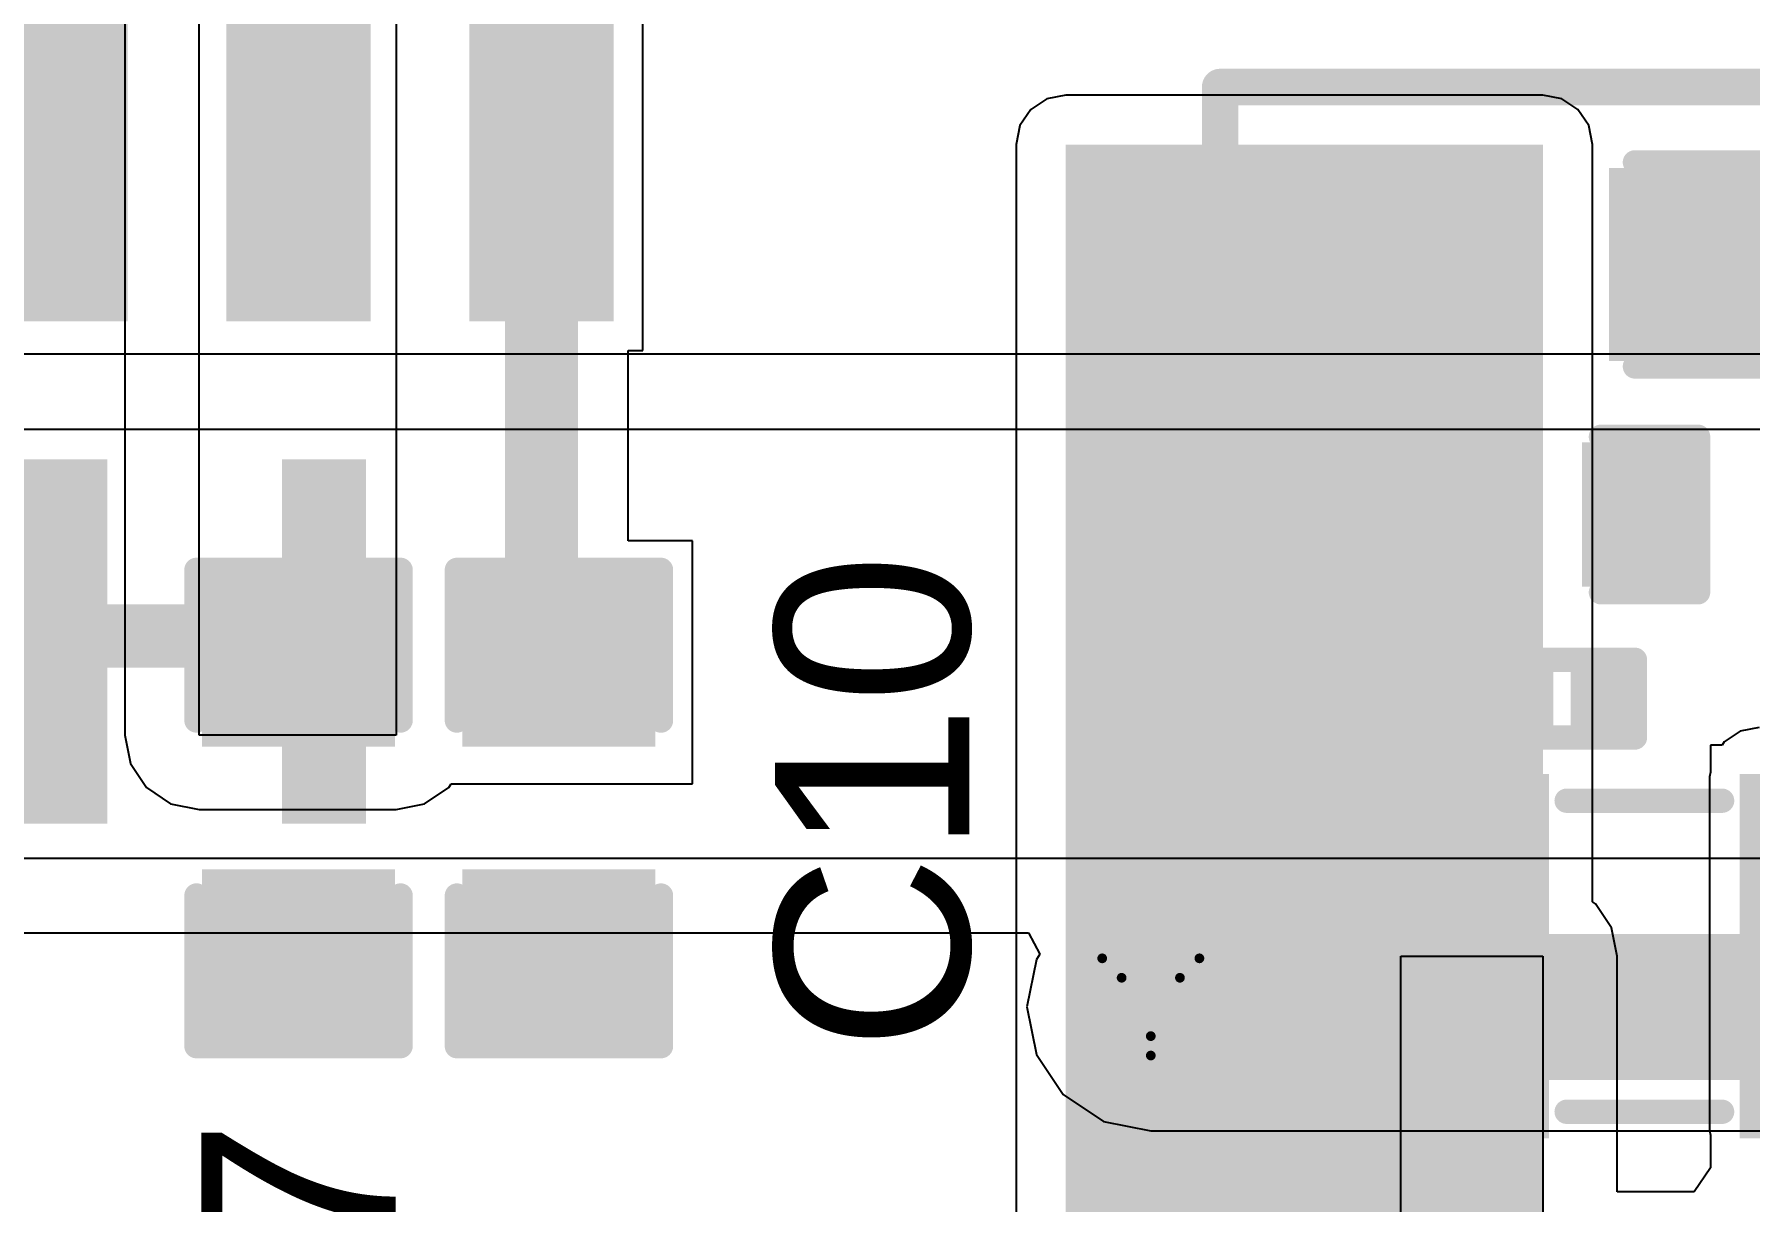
# Model space of a CAD drawing. Header units: inches. Extents: x -1 to 208, y -10 to 150.
# Drawn here: x 33.05 to 42.01, y 7.97 to 14.07 of the extents above; entities that cross this region are included whole.
import ezdxf

# ---------------------------------------------------------------- set-up
doc = ezdxf.new("R2010")
doc.units = ezdxf.units.IN
for name, color, linetype in [('Bottom Layer', 5, 'Continuous'), ('Drill Drawing', 1, 'Continuous'), ('Top Layer', 1, 'Continuous'), ('Top Overlay', 2, 'Continuous'), ('Top Paste', 8, 'Continuous'), ('Top Solder', 216, 'Continuous'), ('Via Holes', 16, 'Continuous')]:
    doc.layers.add(name, color=color, linetype=linetype)
doc.styles.add('Arial', font='', dxfattribs={"height": 0.2})
doc.styles.add('Arial Black_Bold', font='', dxfattribs={"height": 0.2})
doc.styles.get('Arial').set_extended_font_data('Arial')
doc.styles.get('Arial Black_Bold').set_extended_font_data('Arial Black', bold=True)

# ---------------------------------------------------------------- blocks, each defined once
blk = doc.blocks.new('SOT_223_6__13')
at = {"layer": 'Top Layer'}
for points in [[(-1.75, 4.2), (1.75, 4.2), (1.75, 2), (-1.75, 2)], [(-2.815, -2.025), (-2.265, -2.025), (-2.265, -4.175), (-2.815, -4.175)], [(-1.545, -2.025), (-0.995, -2.025), (-0.995, -4.175), (-1.545, -4.175)], [(-0.275, -2.025), (0.275, -2.025), (0.275, -4.175), (-0.275, -4.175)], [(0.995, -2.025), (1.545, -2.025), (1.545, -4.175), (0.995, -4.175)], [(2.265, -2.025), (2.815, -2.025), (2.815, -4.175), (2.265, -4.175)]]:
    blk.add_hatch(color=1, dxfattribs=at).paths.add_polyline_path(points)
at = {"layer": 'Top Paste'}
for points in [[(-1.75, 4.2), (1.75, 4.2), (1.75, 2), (-1.75, 2)], [(-2.815, -2.025), (-2.265, -2.025), (-2.265, -4.175), (-2.815, -4.175)], [(-1.545, -2.025), (-0.995, -2.025), (-0.995, -4.175), (-1.545, -4.175)], [(-0.275, -2.025), (0.275, -2.025), (0.275, -4.175), (-0.275, -4.175)], [(0.995, -2.025), (1.545, -2.025), (1.545, -4.175), (0.995, -4.175)], [(2.265, -2.025), (2.815, -2.025), (2.815, -4.175), (2.265, -4.175)]]:
    blk.add_hatch(color=8, dxfattribs=at).paths.add_polyline_path(points)
at = {"layer": 'Top Solder'}
for points in [[(-1.8516, 4.3016), (1.8516, 4.3016), (1.8516, 1.8984), (-1.8516, 1.8984)], [(-2.9166, -1.9234), (-2.1634, -1.9234), (-2.1634, -4.2766), (-2.9166, -4.2766)], [(-1.6466, -1.9234), (-0.8934, -1.9234), (-0.8934, -4.2766), (-1.6466, -4.2766)], [(-0.3766, -1.9234), (0.3766, -1.9234), (0.3766, -4.2766), (-0.3766, -4.2766)], [(0.8934, -1.9234), (1.6466, -1.9234), (1.6466, -4.2766), (0.8934, -4.2766)], [(2.1634, -1.9234), (2.9166, -1.9234), (2.9166, -4.2766), (2.1634, -4.2766)]]:
    blk.add_hatch(color=216, dxfattribs=at).paths.add_polyline_path(points)
at = {"layer": 'Top Overlay'}
for points in [[(-3.3274, -1.873, 0.127, 0.127, 0), (-3.3274, 1.8397, 0.127, 0.127, 0)], [(-3.3274, 1.8397, 0.127, 0.127, 0), (-1.9287, 1.8397, 0.127, 0.127, 0)], [(1.9287, 1.8397, 0.127, 0.127, 0), (3.3274, 1.8397, 0.127, 0.127, 0)], [(3.3274, -1.873, 0.127, 0.127, 0), (3.3274, 1.8397, 0.127, 0.127, 0)], [(-3.3274, -1.873, 0.127, 0.127, 0), (-2.9911, -1.873, 0.127, 0.127, 0)], [(2.9911, -1.873, 0.127, 0.127, 0), (3.3274, -1.873, 0.127, 0.127, 0)], [(-2.6356, -4.5128, 0.2, 0.2, 0), (-2.5086, -4.3858, 0.2, 0.2, 0)], [(-2.5086, -4.3858, 0.2, 0.2, 0), (-2.3816, -4.5128, 0.2, 0.2, 0)], [(-2.6356, -4.5128, 0.2, 0.2, 0), (-2.3816, -4.5128, 0.2, 0.2, 0)]]:
    blk.add_lwpolyline(points, format="xyseb", dxfattribs=at)
for points in [[(-3.3592, 1.8397, 0.0635, 0.0635, 1), (-3.2957, 1.8397, 0.0635, 0.0635, 1)], [(-3.3592, 1.8397, 0.0635, 0.0635, 1), (-3.2957, 1.8397, 0.0635, 0.0635, 1)], [(-1.9605, 1.8397, 0.0635, 0.0635, 1), (-1.897, 1.8397, 0.0635, 0.0635, 1)], [(1.897, 1.8397, 0.0635, 0.0635, 1), (1.9605, 1.8397, 0.0635, 0.0635, 1)], [(3.2957, 1.8397, 0.0635, 0.0635, 1), (3.3592, 1.8397, 0.0635, 0.0635, 1)], [(3.2957, 1.8397, 0.0635, 0.0635, 1), (3.3592, 1.8397, 0.0635, 0.0635, 1)], [(-3.3592, -1.873, 0.0635, 0.0635, 1), (-3.2957, -1.873, 0.0635, 0.0635, 1)], [(-3.3592, -1.873, 0.0635, 0.0635, 1), (-3.2957, -1.873, 0.0635, 0.0635, 1)], [(-3.0229, -1.873, 0.0635, 0.0635, 1), (-2.9594, -1.873, 0.0635, 0.0635, 1)], [(2.9594, -1.873, 0.0635, 0.0635, 1), (3.0229, -1.873, 0.0635, 0.0635, 1)], [(3.2957, -1.873, 0.0635, 0.0635, 1), (3.3592, -1.873, 0.0635, 0.0635, 1)], [(3.2957, -1.873, 0.0635, 0.0635, 1), (3.3592, -1.873, 0.0635, 0.0635, 1)], [(-2.5586, -4.3858, 0.1, 0.1, 1), (-2.4586, -4.3858, 0.1, 0.1, 1)], [(-2.5586, -4.3858, 0.1, 0.1, 1), (-2.4586, -4.3858, 0.1, 0.1, 1)], [(-2.6856, -4.5128, 0.1, 0.1, 1), (-2.5856, -4.5128, 0.1, 0.1, 1)], [(-2.6856, -4.5128, 0.1, 0.1, 1), (-2.5856, -4.5128, 0.1, 0.1, 1)], [(-2.4316, -4.5128, 0.1, 0.1, 1), (-2.3316, -4.5128, 0.1, 0.1, 1)], [(-2.4316, -4.5128, 0.1, 0.1, 1), (-2.3316, -4.5128, 0.1, 0.1, 1)]]:
    blk.add_lwpolyline(points, format="xyseb", close=True, dxfattribs=at)
blk = doc.blocks.new('F____0805_99')
at = {"layer": 'Top Layer'}
for points in [[(-0.6, -0.85), (-1.6, -0.85), (-1.6, 0.85), (-0.6, 0.85)], [(1.6, -0.85), (0.6, -0.85), (0.6, 0.85), (1.6, 0.85)]]:
    blk.add_hatch(color=1, dxfattribs=at).paths.add_polyline_path(points)
at = {"layer": 'Top Paste'}
for points in [[(-0.6, -0.85), (-1.6, -0.85), (-1.6, 0.85), (-0.6, 0.85)], [(1.6, -0.85), (0.6, -0.85), (0.6, 0.85), (1.6, 0.85)]]:
    blk.add_hatch(color=8, dxfattribs=at).paths.add_polyline_path(points)
at = {"layer": 'Top Solder'}
for points in [[(-0.4984, -0.9516), (-1.7016, -0.9516), (-1.7016, 0.9516), (-0.4984, 0.9516)], [(1.7016, -0.9516), (0.4984, -0.9516), (0.4984, 0.9516), (1.7016, 0.9516)]]:
    blk.add_hatch(color=216, dxfattribs=at).paths.add_polyline_path(points)
at = {"layer": 'Top Overlay'}
for points in [[(-0.4064, 0.8128, 0.127, 0.127, 0), (0.4064, 0.8128, 0.127, 0.127, 0)], [(-0.4064, -0.8128, 0.127, 0.127, 0), (0.4064, -0.8128, 0.127, 0.127, 0)]]:
    blk.add_lwpolyline(points, format="xyseb", dxfattribs=at)
for points in [[(-0.4381, 0.8128, 0.0635, 0.0635, 1), (-0.3746, 0.8128, 0.0635, 0.0635, 1)], [(0.3746, 0.8128, 0.0635, 0.0635, 1), (0.4381, 0.8128, 0.0635, 0.0635, 1)], [(-0.4381, -0.8128, 0.0635, 0.0635, 1), (-0.3746, -0.8128, 0.0635, 0.0635, 1)], [(0.3746, -0.8128, 0.0635, 0.0635, 1), (0.4381, -0.8128, 0.0635, 0.0635, 1)]]:
    blk.add_lwpolyline(points, format="xyseb", close=True, dxfattribs=at)
blk = doc.blocks.new('DSN0603_2_102')
at = {"layer": 'Top Layer'}
for points in [[(-0.3, 0.12), (-0.1, 0.12), (-0.1, -0.12), (-0.3, -0.12)], [(0.1, 0.12), (0.3, 0.12), (0.3, -0.12), (0.1, -0.12)]]:
    blk.add_hatch(color=1, dxfattribs=at).paths.add_polyline_path(points)
at = {"layer": 'Top Paste'}
for points in [[(-0.3, 0.12), (-0.1, 0.12), (-0.1, -0.12), (-0.3, -0.12)], [(0.1, 0.12), (0.3, 0.12), (0.3, -0.12), (0.1, -0.12)]]:
    blk.add_hatch(color=8, dxfattribs=at).paths.add_polyline_path(points)
at = {"layer": 'Top Solder'}
for points in [[(-0.355, 0.175), (-0.045, 0.175), (-0.045, -0.175), (-0.355, -0.175)], [(0.045, 0.175), (0.355, 0.175), (0.355, -0.175), (0.045, -0.175)]]:
    blk.add_hatch(color=216, dxfattribs=at).paths.add_polyline_path(points)
at = {"layer": 'Top Overlay'}
for points in [[(-0.381, 0.2032, 0.127, 0.127, 0), (0.381, 0.2032, 0.127, 0.127, 0)], [(-0.381, -0.2032, 0.127, 0.127, 0), (-0.381, 0.2032, 0.127, 0.127, 0)], [(0.381, -0.2032, 0.127, 0.127, 0), (0.381, 0.2032, 0.127, 0.127, 0)], [(-0.381, -0.2032, 0.127, 0.127, 0), (0.381, -0.2032, 0.127, 0.127, 0)]]:
    blk.add_lwpolyline(points, format="xyseb", dxfattribs=at)
for points in [[(-0.4128, 0.2032, 0.0635, 0.0635, 1), (-0.3493, 0.2032, 0.0635, 0.0635, 1)], [(-0.4128, 0.2032, 0.0635, 0.0635, 1), (-0.3493, 0.2032, 0.0635, 0.0635, 1)], [(0.3493, 0.2032, 0.0635, 0.0635, 1), (0.4128, 0.2032, 0.0635, 0.0635, 1)], [(0.3493, 0.2032, 0.0635, 0.0635, 1), (0.4128, 0.2032, 0.0635, 0.0635, 1)], [(-0.4128, -0.2032, 0.0635, 0.0635, 1), (-0.3493, -0.2032, 0.0635, 0.0635, 1)], [(-0.4128, -0.2032, 0.0635, 0.0635, 1), (-0.3493, -0.2032, 0.0635, 0.0635, 1)], [(0.3493, -0.2032, 0.0635, 0.0635, 1), (0.4128, -0.2032, 0.0635, 0.0635, 1)], [(0.3493, -0.2032, 0.0635, 0.0635, 1), (0.4128, -0.2032, 0.0635, 0.0635, 1)]]:
    blk.add_lwpolyline(points, format="xyseb", close=True, dxfattribs=at)
blk = doc.blocks.new('C___0402_167')
at = {"layer": 'Top Layer'}
for points in [[(-0.6985, -0.3175), (-0.6985, 0.3175), (-0.2413, 0.3175), (-0.2413, -0.3175)], [(0.2413, -0.3175), (0.2413, 0.3175), (0.6985, 0.3175), (0.6985, -0.3175)]]:
    blk.add_hatch(color=1, dxfattribs=at).paths.add_polyline_path(points)
at = {"layer": 'Top Paste'}
for points in [[(-0.6985, -0.3175), (-0.6985, 0.3175), (-0.2413, 0.3175), (-0.2413, -0.3175)], [(0.2413, -0.3175), (0.2413, 0.3175), (0.6985, 0.3175), (0.6985, -0.3175)]]:
    blk.add_hatch(color=8, dxfattribs=at).paths.add_polyline_path(points)
at = {"layer": 'Top Solder'}
for points in [[(-0.7585, -0.3775), (-0.7585, 0.3775), (-0.1813, 0.3775), (-0.1813, -0.3775)], [(0.1813, -0.3775), (0.1813, 0.3775), (0.7585, 0.3775), (0.7585, -0.3775)]]:
    blk.add_hatch(color=216, dxfattribs=at).paths.add_polyline_path(points)
at = {"layer": 'Top Overlay'}
for points in [[(-0.7874, -0.4064, 0.127, 0.127, 0), (-0.7874, 0.4064, 0.127, 0.127, 0)], [(-0.7874, 0.4064, 0.127, 0.127, 0), (-0.2794, 0.4064, 0.127, 0.127, 0)], [(0.2794, 0.4064, 0.127, 0.127, 0), (0.7874, 0.4064, 0.127, 0.127, 0)], [(0.7874, -0.4064, 0.127, 0.127, 0), (0.7874, 0.4064, 0.127, 0.127, 0)], [(-0.7874, -0.4064, 0.127, 0.127, 0), (-0.2794, -0.4064, 0.127, 0.127, 0)], [(0.2794, -0.4064, 0.127, 0.127, 0), (0.7874, -0.4064, 0.127, 0.127, 0)]]:
    blk.add_lwpolyline(points, format="xyseb", dxfattribs=at)
for points in [[(-0.8191, 0.4064, 0.0635, 0.0635, 1), (-0.7556, 0.4064, 0.0635, 0.0635, 1)], [(-0.8191, 0.4064, 0.0635, 0.0635, 1), (-0.7556, 0.4064, 0.0635, 0.0635, 1)], [(-0.3111, 0.4064, 0.0635, 0.0635, 1), (-0.2477, 0.4064, 0.0635, 0.0635, 1)], [(0.2477, 0.4064, 0.0635, 0.0635, 1), (0.3111, 0.4064, 0.0635, 0.0635, 1)], [(0.7556, 0.4064, 0.0635, 0.0635, 1), (0.8191, 0.4064, 0.0635, 0.0635, 1)], [(0.7556, 0.4064, 0.0635, 0.0635, 1), (0.8191, 0.4064, 0.0635, 0.0635, 1)], [(-0.8191, -0.4064, 0.0635, 0.0635, 1), (-0.7556, -0.4064, 0.0635, 0.0635, 1)], [(-0.8191, -0.4064, 0.0635, 0.0635, 1), (-0.7556, -0.4064, 0.0635, 0.0635, 1)], [(-0.3111, -0.4064, 0.0635, 0.0635, 1), (-0.2477, -0.4064, 0.0635, 0.0635, 1)], [(0.2477, -0.4064, 0.0635, 0.0635, 1), (0.3111, -0.4064, 0.0635, 0.0635, 1)], [(0.7556, -0.4064, 0.0635, 0.0635, 1), (0.8191, -0.4064, 0.0635, 0.0635, 1)], [(0.7556, -0.4064, 0.0635, 0.0635, 1), (0.8191, -0.4064, 0.0635, 0.0635, 1)]]:
    blk.add_lwpolyline(points, format="xyseb", close=True, dxfattribs=at)
blk = doc.blocks.new('C___0603_168')
at = {"layer": 'Top Layer'}
for points in [[(-0.381, 0.4445), (-0.381, -0.4445), (-1.143, -0.4445), (-1.143, 0.4445)], [(1.143, 0.4445), (1.143, -0.4445), (0.381, -0.4445), (0.381, 0.4445)]]:
    blk.add_hatch(color=1, dxfattribs=at).paths.add_polyline_path(points)
at = {"layer": 'Top Paste'}
for points in [[(-0.381, 0.4445), (-0.381, -0.4445), (-1.143, -0.4445), (-1.143, 0.4445)], [(1.143, 0.4445), (1.143, -0.4445), (0.381, -0.4445), (0.381, 0.4445)]]:
    blk.add_hatch(color=8, dxfattribs=at).paths.add_polyline_path(points)
at = {"layer": 'Top Solder'}
for points in [[(-0.321, 0.5045), (-0.321, -0.5045), (-1.203, -0.5045), (-1.203, 0.5045)], [(1.203, 0.5045), (1.203, -0.5045), (0.321, -0.5045), (0.321, 0.5045)]]:
    blk.add_hatch(color=216, dxfattribs=at).paths.add_polyline_path(points)
at = {"layer": 'Top Overlay'}
for points in [[(-1.2446, 0.5334, 0.127, 0.127, 0), (-0.4572, 0.5334, 0.127, 0.127, 0)], [(-1.2446, -0.5334, 0.127, 0.127, 0), (-1.2446, 0.5334, 0.127, 0.127, 0)], [(0.4572, 0.5334, 0.127, 0.127, 0), (1.2446, 0.5334, 0.127, 0.127, 0)], [(1.2446, -0.5334, 0.127, 0.127, 0), (1.2446, 0.5334, 0.127, 0.127, 0)], [(-1.2446, -0.5334, 0.127, 0.127, 0), (-0.4572, -0.5334, 0.127, 0.127, 0)], [(0.4572, -0.5334, 0.127, 0.127, 0), (1.2446, -0.5334, 0.127, 0.127, 0)]]:
    blk.add_lwpolyline(points, format="xyseb", dxfattribs=at)
for points in [[(-1.2764, 0.5334, 0.0635, 0.0635, 1), (-1.2128, 0.5334, 0.0635, 0.0635, 1)], [(-1.2764, 0.5334, 0.0635, 0.0635, 1), (-1.2128, 0.5334, 0.0635, 0.0635, 1)], [(-0.4889, 0.5334, 0.0635, 0.0635, 1), (-0.4254, 0.5334, 0.0635, 0.0635, 1)], [(0.4254, 0.5334, 0.0635, 0.0635, 1), (0.4889, 0.5334, 0.0635, 0.0635, 1)], [(1.2128, 0.5334, 0.0635, 0.0635, 1), (1.2764, 0.5334, 0.0635, 0.0635, 1)], [(1.2128, 0.5334, 0.0635, 0.0635, 1), (1.2764, 0.5334, 0.0635, 0.0635, 1)], [(-1.2764, -0.5334, 0.0635, 0.0635, 1), (-1.2128, -0.5334, 0.0635, 0.0635, 1)], [(-1.2764, -0.5334, 0.0635, 0.0635, 1), (-1.2128, -0.5334, 0.0635, 0.0635, 1)], [(-0.4889, -0.5334, 0.0635, 0.0635, 1), (-0.4254, -0.5334, 0.0635, 0.0635, 1)], [(0.4254, -0.5334, 0.0635, 0.0635, 1), (0.4889, -0.5334, 0.0635, 0.0635, 1)], [(1.2128, -0.5334, 0.0635, 0.0635, 1), (1.2764, -0.5334, 0.0635, 0.0635, 1)], [(1.2128, -0.5334, 0.0635, 0.0635, 1), (1.2764, -0.5334, 0.0635, 0.0635, 1)]]:
    blk.add_lwpolyline(points, format="xyseb", close=True, dxfattribs=at)
blk = doc.blocks.new('C___0603_185')
at = {"layer": 'Top Layer'}
for points in [[(-0.381, 0.4445), (-0.381, -0.4445), (-1.143, -0.4445), (-1.143, 0.4445)], [(1.143, 0.4445), (1.143, -0.4445), (0.381, -0.4445), (0.381, 0.4445)]]:
    blk.add_hatch(color=1, dxfattribs=at).paths.add_polyline_path(points)
at = {"layer": 'Top Paste'}
for points in [[(-0.381, 0.4445), (-0.381, -0.4445), (-1.143, -0.4445), (-1.143, 0.4445)], [(1.143, 0.4445), (1.143, -0.4445), (0.381, -0.4445), (0.381, 0.4445)]]:
    blk.add_hatch(color=8, dxfattribs=at).paths.add_polyline_path(points)
at = {"layer": 'Top Solder'}
for points in [[(-0.321, 0.5045), (-0.321, -0.5045), (-1.203, -0.5045), (-1.203, 0.5045)], [(1.203, 0.5045), (1.203, -0.5045), (0.321, -0.5045), (0.321, 0.5045)]]:
    blk.add_hatch(color=216, dxfattribs=at).paths.add_polyline_path(points)
at = {"layer": 'Top Overlay'}
for points in [[(-1.2446, 0.5334, 0.127, 0.127, 0), (-0.4572, 0.5334, 0.127, 0.127, 0)], [(-1.2446, 0.5334, 0.127, 0.127, 0), (-1.2446, -0.5334, 0.127, 0.127, 0)], [(0.4572, 0.5334, 0.127, 0.127, 0), (1.2446, 0.5334, 0.127, 0.127, 0)], [(1.2446, 0.5334, 0.127, 0.127, 0), (1.2446, -0.5334, 0.127, 0.127, 0)], [(-1.2446, -0.5334, 0.127, 0.127, 0), (-0.4572, -0.5334, 0.127, 0.127, 0)], [(0.4572, -0.5334, 0.127, 0.127, 0), (1.2446, -0.5334, 0.127, 0.127, 0)]]:
    blk.add_lwpolyline(points, format="xyseb", dxfattribs=at)
for points in [[(-1.2764, 0.5334, 0.0635, 0.0635, 1), (-1.2128, 0.5334, 0.0635, 0.0635, 1)], [(-1.2764, 0.5334, 0.0635, 0.0635, 1), (-1.2128, 0.5334, 0.0635, 0.0635, 1)], [(-0.4889, 0.5334, 0.0635, 0.0635, 1), (-0.4254, 0.5334, 0.0635, 0.0635, 1)], [(0.4254, 0.5334, 0.0635, 0.0635, 1), (0.4889, 0.5334, 0.0635, 0.0635, 1)], [(1.2128, 0.5334, 0.0635, 0.0635, 1), (1.2764, 0.5334, 0.0635, 0.0635, 1)], [(1.2128, 0.5334, 0.0635, 0.0635, 1), (1.2764, 0.5334, 0.0635, 0.0635, 1)], [(-1.2764, -0.5334, 0.0635, 0.0635, 1), (-1.2128, -0.5334, 0.0635, 0.0635, 1)], [(-1.2764, -0.5334, 0.0635, 0.0635, 1), (-1.2128, -0.5334, 0.0635, 0.0635, 1)], [(-0.4889, -0.5334, 0.0635, 0.0635, 1), (-0.4254, -0.5334, 0.0635, 0.0635, 1)], [(0.4254, -0.5334, 0.0635, 0.0635, 1), (0.4889, -0.5334, 0.0635, 0.0635, 1)], [(1.2128, -0.5334, 0.0635, 0.0635, 1), (1.2764, -0.5334, 0.0635, 0.0635, 1)], [(1.2128, -0.5334, 0.0635, 0.0635, 1), (1.2764, -0.5334, 0.0635, 0.0635, 1)]]:
    blk.add_lwpolyline(points, format="xyseb", close=True, dxfattribs=at)
blk = doc.blocks.new('C___0603_188')
at = {"layer": 'Top Layer'}
for points in [[(-0.381, 0.4445), (-0.381, -0.4445), (-1.143, -0.4445), (-1.143, 0.4445)], [(1.143, 0.4445), (1.143, -0.4445), (0.381, -0.4445), (0.381, 0.4445)]]:
    blk.add_hatch(color=1, dxfattribs=at).paths.add_polyline_path(points)
at = {"layer": 'Top Paste'}
for points in [[(-0.381, 0.4445), (-0.381, -0.4445), (-1.143, -0.4445), (-1.143, 0.4445)], [(1.143, 0.4445), (1.143, -0.4445), (0.381, -0.4445), (0.381, 0.4445)]]:
    blk.add_hatch(color=8, dxfattribs=at).paths.add_polyline_path(points)
at = {"layer": 'Top Solder'}
for points in [[(-0.321, 0.5045), (-0.321, -0.5045), (-1.203, -0.5045), (-1.203, 0.5045)], [(1.203, 0.5045), (1.203, -0.5045), (0.321, -0.5045), (0.321, 0.5045)]]:
    blk.add_hatch(color=216, dxfattribs=at).paths.add_polyline_path(points)
at = {"layer": 'Top Overlay'}
for points in [[(-1.2446, 0.5334, 0.127, 0.127, 0), (-0.4572, 0.5334, 0.127, 0.127, 0)], [(-1.2446, 0.5334, 0.127, 0.127, 0), (-1.2446, -0.5334, 0.127, 0.127, 0)], [(0.4572, 0.5334, 0.127, 0.127, 0), (1.2446, 0.5334, 0.127, 0.127, 0)], [(1.2446, 0.5334, 0.127, 0.127, 0), (1.2446, -0.5334, 0.127, 0.127, 0)], [(-1.2446, -0.5334, 0.127, 0.127, 0), (-0.4572, -0.5334, 0.127, 0.127, 0)], [(0.4572, -0.5334, 0.127, 0.127, 0), (1.2446, -0.5334, 0.127, 0.127, 0)]]:
    blk.add_lwpolyline(points, format="xyseb", dxfattribs=at)
for points in [[(-1.2764, 0.5334, 0.0635, 0.0635, 1), (-1.2128, 0.5334, 0.0635, 0.0635, 1)], [(-1.2764, 0.5334, 0.0635, 0.0635, 1), (-1.2128, 0.5334, 0.0635, 0.0635, 1)], [(-0.4889, 0.5334, 0.0635, 0.0635, 1), (-0.4254, 0.5334, 0.0635, 0.0635, 1)], [(0.4254, 0.5334, 0.0635, 0.0635, 1), (0.4889, 0.5334, 0.0635, 0.0635, 1)], [(1.2128, 0.5334, 0.0635, 0.0635, 1), (1.2764, 0.5334, 0.0635, 0.0635, 1)], [(1.2128, 0.5334, 0.0635, 0.0635, 1), (1.2764, 0.5334, 0.0635, 0.0635, 1)], [(-1.2764, -0.5334, 0.0635, 0.0635, 1), (-1.2128, -0.5334, 0.0635, 0.0635, 1)], [(-1.2764, -0.5334, 0.0635, 0.0635, 1), (-1.2128, -0.5334, 0.0635, 0.0635, 1)], [(-0.4889, -0.5334, 0.0635, 0.0635, 1), (-0.4254, -0.5334, 0.0635, 0.0635, 1)], [(0.4254, -0.5334, 0.0635, 0.0635, 1), (0.4889, -0.5334, 0.0635, 0.0635, 1)], [(1.2128, -0.5334, 0.0635, 0.0635, 1), (1.2764, -0.5334, 0.0635, 0.0635, 1)], [(1.2128, -0.5334, 0.0635, 0.0635, 1), (1.2764, -0.5334, 0.0635, 0.0635, 1)]]:
    blk.add_lwpolyline(points, format="xyseb", close=True, dxfattribs=at)

msp = doc.modelspace()

# ---------------------------------------------------------------- hatches: boundary and pattern name
at = {"layer": 'Bottom Layer'}
h = msp.add_hatch(color=5, dxfattribs=at)
edge = h.paths.add_edge_path()
edge.add_arc((38.8806, 8.9837), 0.3, 0, 360)
at = {"layer": 'Top Layer'}
msp.add_hatch(color=1, dxfattribs=at).paths.add_polyline_path([(38.4361, 7.7627), (40.93, 7.7627), (40.93, 13.4903), (38.4361, 13.4903)])
h = msp.add_hatch(color=1, dxfattribs=at)
edge = h.paths.add_edge_path()
edge.add_arc((38.8806, 8.9837), 0.3, 0, 360)
at = {"layer": 'Via Holes'}
h = msp.add_hatch(color=7, dxfattribs=at)
edge = h.paths.add_edge_path()
edge.add_arc((38.8806, 8.9837), 0.15, 0, 360)

# ---------------------------------------------------------------- linework, layer by layer
at = {"layer": 'Bottom Layer'}
for p, q in [((48.3234, 12.3952), (18.1864, 12.3952)), ((17.9054, 12.0039), (48.4032, 12.0039)), ((48.323, 9.7595), (8.2296, 9.7595)), ((8.2296, 9.371), (38.2409, 9.371)), ((38.2409, 9.371), (38.3008, 9.259)), ((38.3008, 9.259), (38.2824, 9.2315)), ((38.2824, 9.2315), (38.2331, 8.9837)), ((38.2331, 8.9837), (38.2824, 8.7359)), ((38.2824, 8.7359), (38.4228, 8.5259)), ((38.4228, 8.5259), (38.6328, 8.3855)), ((38.6328, 8.3855), (38.8806, 8.3362)), ((38.8806, 8.3362), (44.3295, 8.3362))]:
    msp.add_line(p, q, dxfattribs=at)
msp.add_lwpolyline([(38.8806, 8.9837, 0.762, 0.762, 0), (44.5977, 8.9837, 0.762, 0.762, 0)], format="xyseb", dxfattribs=at)
msp.add_lwpolyline([(38.6901, 8.9837, 0.381, 0.381, 1), (39.0711, 8.9837, 0.381, 0.381, 1)], format="xyseb", close=True, dxfattribs=at)
at = {"layer": 'Drill Drawing'}
for points in [[(38.6266, 9.2377, 0.0508, 0.0508, 0), (39.1346, 9.2377, 0.0508, 0.0508, 0)], [(38.6266, 9.2377, 0.0508, 0.0508, 0), (38.8806, 8.7297, 0.0508, 0.0508, 0)], [(38.8806, 8.7297, 0.0508, 0.0508, 0), (39.1346, 9.2377, 0.0508, 0.0508, 0)], [(38.7282, 9.1361, 0.0508, 0.0508, 0), (39.033, 9.1361, 0.0508, 0.0508, 0)], [(38.7282, 9.1361, 0.0508, 0.0508, 0), (38.8806, 8.8313, 0.0508, 0.0508, 0)], [(38.8806, 8.8313, 0.0508, 0.0508, 0), (39.033, 9.1361, 0.0508, 0.0508, 0)]]:
    msp.add_lwpolyline(points, format="xyseb", dxfattribs=at)
for points in [[(38.6139, 9.2377, 0.0254, 0.0254, 1), (38.6393, 9.2377, 0.0254, 0.0254, 1)], [(38.6139, 9.2377, 0.0254, 0.0254, 1), (38.6393, 9.2377, 0.0254, 0.0254, 1)], [(39.1219, 9.2377, 0.0254, 0.0254, 1), (39.1473, 9.2377, 0.0254, 0.0254, 1)], [(39.1219, 9.2377, 0.0254, 0.0254, 1), (39.1473, 9.2377, 0.0254, 0.0254, 1)], [(38.7155, 9.1361, 0.0254, 0.0254, 1), (38.7409, 9.1361, 0.0254, 0.0254, 1)], [(38.7155, 9.1361, 0.0254, 0.0254, 1), (38.7409, 9.1361, 0.0254, 0.0254, 1)], [(39.0203, 9.1361, 0.0254, 0.0254, 1), (39.0457, 9.1361, 0.0254, 0.0254, 1)], [(39.0203, 9.1361, 0.0254, 0.0254, 1), (39.0457, 9.1361, 0.0254, 0.0254, 1)], [(38.8679, 8.8313, 0.0254, 0.0254, 1), (38.8933, 8.8313, 0.0254, 0.0254, 1)], [(38.8679, 8.8313, 0.0254, 0.0254, 1), (38.8933, 8.8313, 0.0254, 0.0254, 1)], [(38.8679, 8.7297, 0.0254, 0.0254, 1), (38.8933, 8.7297, 0.0254, 0.0254, 1)], [(38.8679, 8.7297, 0.0254, 0.0254, 1), (38.8933, 8.7297, 0.0254, 0.0254, 1)]]:
    msp.add_lwpolyline(points, format="xyseb", close=True, dxfattribs=at)
at = {"layer": 'Top Layer'}
for p, q in [((33.5177, 16.9926), (33.5177, 10.4044)), ((33.9062, 10.4044), (33.9062, 16.9926)), ((34.9363, 16.9926), (34.9363, 10.4044)), ((36.2252, 12.415), (36.2252, 15.073)), ((38.337, 13.7295), (38.2529, 13.6734)), ((38.4361, 13.7493), (38.337, 13.7295)), ((40.93, 13.7493), (38.4361, 13.7493)), ((41.0291, 13.7295), (40.93, 13.7493)), ((41.1131, 13.6734), (41.0291, 13.7295)), ((38.2529, 13.6734), (38.1968, 13.5894)), ((41.1692, 13.5894), (41.1131, 13.6734)), ((38.1968, 13.5894), (38.1771, 13.4903)), ((41.1889, 13.4903), (41.1692, 13.5894)), ((38.1771, 13.4903), (38.1771, 7.7627)), ((41.1889, 9.5338), (41.1889, 13.4903)), ((36.1494, 11.4202), (36.1494, 12.415)), ((36.1494, 12.415), (36.2252, 12.415)), ((36.4858, 11.4202), (36.1494, 11.4202)), ((36.4858, 10.1502), (36.4858, 11.4202)), ((33.5177, 10.4044), (33.5473, 10.2557)), ((34.9363, 10.4044), (33.9062, 10.4044)), ((41.9613, 10.4247), (41.8772, 10.3685)), ((42.0604, 10.4444), (41.9613, 10.4247)), ((41.8666, 10.3526), (41.8064, 10.3526)), ((41.8064, 10.3526), (41.8064, 10.2104)), ((41.8772, 10.3685), (41.8666, 10.3526)), ((33.5473, 10.2557), (33.6315, 10.1297)), ((35.211, 10.1297), (35.2246, 10.1502)), ((35.2246, 10.1502), (36.4858, 10.1502)), ((41.8064, 10.2104), (41.8014, 10.1854)), ((41.8014, 10.1854), (41.8014, 8.3386)), ((33.6315, 10.1297), (33.7575, 10.0455)), ((33.7575, 10.0455), (33.9062, 10.0159)), ((34.9363, 10.0159), (35.0849, 10.0455)), ((35.0849, 10.0455), (35.211, 10.1297)), ((33.9062, 10.0159), (34.9363, 10.0159)), ((41.2046, 9.5233), (41.1889, 9.5338)), ((41.2889, 9.3973), (41.2046, 9.5233)), ((41.3184, 9.2486), (41.2889, 9.3973)), ((40.1874, 6.788), (40.1874, 9.2486)), ((40.1874, 9.2486), (40.93, 9.2486)), ((40.93, 9.2486), (40.93, 6.788)), ((41.3184, 8.0167), (41.3184, 9.2486)), ((41.8014, 8.3386), (41.8064, 8.3136)), ((41.8064, 8.3136), (41.8064, 8.1446)), ((41.8067, 8.1437), (41.7204, 8.0167)), ((41.8064, 8.1446), (41.8064, 8.1446)), ((41.8064, 8.1446), (41.8067, 8.1437)), ((41.7204, 8.0167), (41.3184, 8.0167))]:
    msp.add_line(p, q, dxfattribs=at)
msp.add_lwpolyline([(35.6962, 10.7852, 0.381, 0.381, 0), (35.6962, 13.744, 0.381, 0.381, 0)], format="xyseb", dxfattribs=at)
for points in [[(35.6009, 13.744, 0.1905, 0.1905, 1), (35.7914, 13.744, 0.1905, 0.1905, 1)], [(35.6009, 10.7852, 0.1905, 0.1905, 1), (35.7914, 10.7852, 0.1905, 0.1905, 1)]]:
    msp.add_lwpolyline(points, format="xyseb", close=True, dxfattribs=at)
at = {"layer": 'Top Overlay'}
for points in [[(39.243, 13.7914, 0.1905, 0.1905, 0), (42.6497, 13.7914, 0.1905, 0.1905, 0)], [(39.243, 10.3916, 0.1905, 0.1905, 0), (39.243, 13.7914, 0.1905, 0.1905, 0)]]:
    msp.add_lwpolyline(points, format="xyseb", dxfattribs=at)
for points in [[(39.1954, 13.7914, 0.0952, 0.0952, 1), (39.2906, 13.7914, 0.0952, 0.0952, 1)], [(39.1954, 13.7914, 0.0952, 0.0952, 1), (39.2906, 13.7914, 0.0952, 0.0952, 1)], [(39.1954, 10.3916, 0.0952, 0.0952, 1), (39.2906, 10.3916, 0.0952, 0.0952, 1)]]:
    msp.add_lwpolyline(points, format="xyseb", close=True, dxfattribs=at)

# ---------------------------------------------------------------- block references
for name, p in [('SOT_223_6__13', (33.1562, 16.844)), ('C___0603_168', (40.9538, 12.8642)), ('C___0402_167', (40.9538, 11.557)), ('DSN0603_2_102', (41.03, 10.5948)), ('F____0805_99', (41.4604, 9.2486))]:
    msp.add_blockref(name, p)
at = {"rotation": 90}
for name, p in [('C___0603_188', (34.4262, 10.0234)), ('C___0603_185', (35.7873, 10.0232))]:
    msp.add_blockref(name, p, dxfattribs=at)

# ---------------------------------------------------------------- texts
at = {"layer": 'Top Overlay'}
for s, height, rotation, style, p in [('SWITCH', 1.905, 360, 'Arial Black_Bold', (22.9715, 9.9407)), ('C10', 1.016, 90, 'Arial', (37.9323, 8.7523)), ('C7', 1.016, 90, 'Arial', (34.9342, 6.5845))]:
    msp.add_text(s, height=height, rotation=rotation, dxfattribs=dict(at, style=style)).set_placement(p)

doc.saveas('drawing.dxf')
